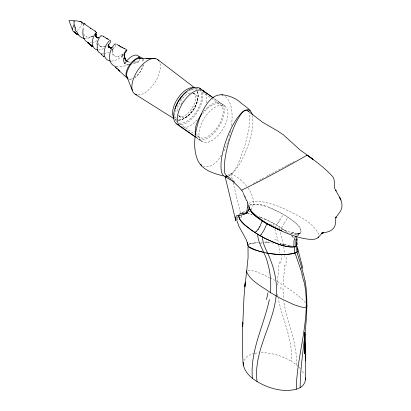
<?xml version="1.0" encoding="UTF-8"?>
<svg xmlns="http://www.w3.org/2000/svg" width="411" height="411" viewBox="0 0 411 411"><rect width="100%" height="100%" fill="white"/><g stroke="black" fill="none" stroke-linecap="round" stroke-linejoin="round"><path stroke-width="0.31" stroke-dasharray="2.06 1.54" d="M298.145 366.365L296.408 364.876A53.589 32.135 2 0 0 291.718 361.552C292.73 339.373 282.506 319.172 278.083 297.929M296.408 364.876C297.543 342.697 286.904 322.491 283.662 300.965M277.076 285.404L279.254 261.951M282.994 288.306L283.369 298.576M284.731 264.92L283.158 285.219C291.065 290.305 299.208 295.458 305.394 302.65M231.578 125.694C232.482 115.753 233.114 103.346 224.961 96.112M230.771 130.842L229.389 136.791M241.468 214.162L241.509 213.967A6.489 3.745 60 0 1 242.942 212.076M116.159 44.655L114.869 47.049L112.45 49.7M228.686 139.175L226.872 144.472L223.918 151.053M112.742 48.883L112.28 50.281L112.758 48.832L112.337 51.812L112.26 50.759L113.056 54.648L112.676 53.892L113.292 54.92L112.789 54.303L114.982 56.338L114.612 56.122L116.524 56.518L118.687 56.333L117.988 56.548L122.519 54.473L121.533 55.197L123.11 53.995M297.656 236.268L299.08 233.792L298.669 234.291C306.683 228.146 291.06 220.075 287.084 216.602C281.15 212.811 274.81 209.646 268.213 207.17M113.04 48.041L113.174 47.702M286.976 232.03L285.126 230.663A115.44 66.649 0 0 0 281.407 228.131L284.058 223.641M244.077 360.406L246.251 357.293L248.655 355.525A16.856 10.111 2 0 1 252.534 353.881L254.435 353.383M177.023 105.699L177.444 104.815M284.268 223.25L287.957 217.167M180.789 104.389L182.998 100.798M279.804 220.383L283.277 214.285L289.776 218.405L295.494 222.885L299.47 227.144L301.119 230.586L301.14 231.475L300.472 232.852L298.525 234.265L297.374 235.755M101.502 36.461L101.209 36.908M279.465 220.948L278.607 222.228M221.58 155.101C217.804 161.02 211.377 168.895 203.424 166.327M179.884 100.438L181.647 97.967M251.203 209.738L252.986 205.551A25.795 14.894 60 0 0 253.279 203.856L253.402 201.441A13.666 7.891 60 0 0 253.15 199.016L251.712 194.403A19.199 11.082 60 0 0 248.131 188.017M248.809 203.702C251.809 199.88 257.61 201.318 261.776 201.683C269.873 203.096 277.656 205.896 285.172 209.168C297.451 215.544 312.694 221.519 318.967 234.681M202.618 113.78L207.668 108.201A17.673 8.924 -54.4 0 1 215.004 103.962C218.698 102.611 222.767 105.344 222.993 109.249A21.567 10.892 -54.4 0 1 222.063 117.726C220.09 123.788 216.499 129.321 211.752 133.58A17.673 8.924 -54.4 0 1 204.416 137.819C201.01 138.99 197.907 136.704 195.389 134.685M296.084 235.359L297.754 233.987L293.773 233.972L288.82 233.047M203.579 111.376L207.37 107.425A19.096 9.751 -54.8 0 1 215.302 102.848C220.666 101.507 226.785 105.966 227.781 111.273A23.314 11.904 -54.8 0 1 226.851 120.49C224.771 127.056 220.918 133.072 215.801 137.69A19.096 9.751 -54.8 0 1 207.868 142.268C203.394 143.778 199.756 139.951 196.412 137.675M182.258 97.176L182.895 96.436M278.201 222.731L277.559 223.399M197.116 119.884L194.311 122.663A19.281 9.849 -54.8 0 1 186.301 127.287L183.748 127.6M277.446 223.512C275.987 227.026 272.55 220.455 274.209 226.297M107.667 45.698L106.87 46.417M122.709 55.726C119.498 58.603 115.47 61.1 111.032 61.126M112.285 49.844L111.951 50.132M249.641 205.207C260.471 201.159 273.639 209.759 283.277 214.285M249.713 205.135L250.278 204.724A4.449 2.569 0 0 1 252.364 204.082L258.005 204.318L265.999 206.389M228.095 176.545C237.861 170.046 240.517 157.007 244.545 146.676C247.468 135.887 250.885 124.502 248.989 113.251M229.328 175.944C238.565 169.234 243.04 157.978 247.227 147.755C250.741 137.438 254.08 126.408 252.498 115.409M93.03 36.05L89.218 37.92L85.318 38.521M97.047 40.668L93.025 42.451M92.007 36.682L92.532 36.373M109.372 51.976L104.754 53.795M227.756 175.24L230.89 173.427L235.765 176.257A32.007 18.48 60 0 1 240.255 179.54M239.156 214.254L242.814 212.143M248.527 211.778L249.569 211.172L248.619 211.562M240.414 217.763L241.457 217.157A11.01 6.355 60 0 1 241.339 215.698M93.076 35.829L90.189 37.098L90.744 36.954L88.427 37.226L86.367 36.898L86.685 37.062L84.496 35.464L83.567 33.635M253.464 183.44L255.072 182.561M256.14 181.97L261.601 178.996M262.115 178.718L265.321 176.977M266.415 176.386L268.059 175.502M268.609 175.204L277.877 170.236M278.411 169.949L286.657 165.576M287.207 165.284L289.334 164.164M103.762 48.549L101.168 49.633L98.63 50.044M289.868 163.881L291.435 163.059M292.483 162.509L294.502 161.451M138.759 61.907L132.034 64.342M299.835 233.335C296.444 234.845 292.581 233.813 289.113 233.124M128.843 64.373C124.893 66.048 120.546 67.579 116.21 66.68M105.745 46.063L103.742 46.803L101.07 46.875L101.887 46.967L100.063 46.186L98.727 44.121L98.969 44.958L98.573 42.148M240.641 213.617L243.805 212.919M298.818 233.761L300.595 233.186L297.261 233.463L298.186 233.489L292.617 232.754L294.327 233.099L288.912 231.789L281.268 229.251L272.472 225.464M242.947 212.081L244.982 211.87M134.156 62.143L135.173 61.84M135.342 61.799L132.671 62.302M250.643 243.605L252.585 243.22A13.578 4.809 -14.9 0 1 253.417 243.086M191.023 89.804L193.072 89.547L194.912 89.906M181.256 124.893L182.551 124.646A19.281 9.849 -54.8 0 0 190.56 120.022C195.728 115.363 199.612 109.29 201.714 102.658A23.54 12.022 -54.8 0 0 202.654 93.354L202.351 92.043M254.959 353.29L258.781 352.766M103.289 46.875L104.713 46.638M247.838 270.443C255.621 270.181 262.721 274.62 269.647 277.641M253.402 243.107L258.55 242.721M254.481 242.988L249.102 244.124A2.63 0.914 -14.8 0 0 248.634 244.365M242.85 213.016L244.016 212.898M91.468 42.749L89.999 42.795M178.513 120.325C191.115 118.055 200.655 103.125 197.357 90.754L197.979 92.896A20.504 10.352 -54.4 0 1 197.09 100.952C195.215 106.716 191.798 111.977 187.293 116.025A16.8 8.482 -54.4 0 1 180.316 120.053L178.102 120.325M138.024 94.982L140.5 94.669A18.762 9.474 -54.4 0 0 148.289 90.173C153.324 85.652 157.141 79.775 159.237 73.343A22.898 11.565 -54.4 0 0 160.223 64.342L159.519 61.927M192.512 93.749C194.922 93.256 197.1 95.265 197.285 97.618A15.125 7.639 -54.4 0 1 196.633 103.562L193.74 109.603L189.404 114.679A12.392 6.257 -54.4 0 1 184.256 117.654C182.016 118.425 179.34 117.176 178.836 114.777M136.709 61.599L136.991 61.593M260.81 242.665L262.254 242.66M103.207 53.949L102.293 53.908M243.898 213.181L241.411 213.396A3.92 2.266 0 0 0 239.541 214.208M102.837 53.944L103.649 53.949M244.093 213.186L241.776 213.33A4.084 2.358 0 0 0 239.505 214.218M261.196 352.659C271.933 352.674 282.573 355.988 291.718 361.552M264.417 242.675L265.136 242.69A110.451 38.398 -14.8 0 1 270.602 242.916L273.187 243.086M128.458 64.743L125.797 64.239M266.595 242.731L270.181 242.891M178.723 119.699L181.724 119.539A15.526 7.84 -54.4 0 0 188.171 115.82C192.338 112.08 195.492 107.214 197.223 101.892A18.947 9.566 -54.4 0 0 198.04 94.448L196.992 91.607M179.401 123.208L182.854 123.028A17.843 9.011 -54.4 0 0 190.262 118.753C195.05 114.453 198.677 108.864 200.671 102.745A21.778 10.999 -54.4 0 0 201.606 94.186L200.398 90.923M280.102 243.795L280.415 243.841M280.266 243.821L280.636 243.877M280.492 243.851L280.862 243.908M280.713 243.887L281.52 244.011M281.216 243.964L280.934 243.918M283.456 244.334L282.681 244.201M283.698 244.375L285.773 244.735A85.632 29.772 -14.8 0 1 291.723 246.117M282.393 244.155L282.105 244.103L284.484 244.504M284.664 244.535L291.538 246.071M247.324 213.494L250.679 214.167M116.524 66.746L117.109 66.865M130.246 62.333L127.081 61.306L127.924 61.891M252.339 214.593L248.835 213.761A20.735 11.97 0 0 0 247.628 213.54M251.167 214.285L252.025 214.506M198.004 88.966L195.898 88.555L193.54 88.848A17.843 9.011 -54.4 0 0 187.426 92.059M128.977 79.328L131.705 79.4A10.907 5.507 -54.4 0 0 132.45 79.169M177.069 120.218L174.495 118.871M260.559 217.357L258.899 216.725L265.131 219.274M176.329 120.022L175.107 119.39M127.081 61.306L129.064 62.169L126.68 61.034M270.166 224.314L271.548 225.007M270.161 277.903L274.759 280.328M193.124 92.994L194.768 94.34L195.605 96.585A14.986 7.568 -54.4 0 1 194.958 102.473L192.091 108.458L187.796 113.487A12.279 6.201 -54.4 0 1 182.695 116.431L180.321 116.554L178.441 115.568M295.848 247.73L295.668 247.633A32.145 11.164 -14.7 0 1 295.863 247.766L295.905 247.761M277.266 281.73L283.158 285.219M276.567 225.105L276.233 224.909L276.896 225.3M276.865 225.285L277.887 225.896M193.483 93.158L195.523 94.396M277.867 225.886L287.294 232.272M280.466 227.514L279.187 226.697L279.516 229.158M281.093 227.925L281.407 228.131M179.545 123.809L194.86 134.325M196.217 137.495L202.078 141.6L200.476 140.007L199.145 136.483A23.314 11.904 -54.8 0 1 200.075 127.271C202.155 120.7 206.003 114.684 211.12 110.071A19.096 9.751 -54.8 0 1 219.053 105.488L222.762 105.308L224.848 106.156L214.146 98.491M199.489 89.881L210.956 97.952M211.475 98.316L220.332 104.553M213.787 98.28C217.321 101.394 223.425 103.202 224.031 108.632A23.314 11.904 -54.8 0 1 223.101 117.844C221.02 124.415 217.167 130.431 212.05 135.044A19.096 9.751 -54.8 0 1 204.118 139.627C201.092 140.577 197.383 139.406 196.134 136.318M178.641 115.753L180.023 116.842L179.227 116.2M287.654 232.549L288.013 232.826M100.063 46.186L100.957 46.895L100.382 46.438M179.756 116.626L180.414 117.166M195.446 88.432L196.201 89.048M199.088 137.223L197.624 135.758L196.689 133.714M195.59 88.529L196.592 89.49M240.245 179.592L244.093 183.306A42.836 24.732 60 0 1 245.388 184.667L246.883 186.383M298.951 367.146L300.477 368.734M292.087 236.356L293.526 237.83M142.021 59.271L143.172 61.768A13.311 6.725 -54.4 0 1 143.254 62.549M176.345 118.45L175.286 116.894L174.706 114.895M176.668 121.774L175.456 119.986L174.783 117.69A21.778 10.999 -54.4 0 1 175.559 109.675M294.826 239.356L295.072 239.675M302.465 371.195L304.361 374.549M205.654 93.492L206.404 95.994A23.54 12.022 -54.8 0 1 205.942 103.536M280.292 232.513L283.446 244.612M274.872 229.184L278.483 242.577M230.89 173.427L232.379 179.586M233.124 182.669L240.718 214.08M240.867 214.696L241.457 217.157M277.785 296.151L277.466 293.778M283.754 246.615L284.556 253.721M278.869 245.013L279.465 252.94M284.664 255.313L284.725 256.582M280.944 289.164A112.927 71.899 -43.4 0 1 280.99 286.051M299.85 233.345A4.449 2.569 0 0 1 297.749 233.977M295.016 239.69A23.884 13.789 0 0 1 295.268 240.003M291.373 235.703A68.051 39.286 0 0 1 293.788 238.103M265.193 219.227A117.33 67.784 0 0 1 273.829 223.507M248.604 244.375A2.384 0.832 -14.7 0 1 249.544 243.929M249.559 243.944A3.899 1.356 -15 0 1 250.643 243.615M254.599 242.834A29.998 10.126 -14.4 0 1 258.206 242.608M259.665 243.415A71.504 24.86 -14.8 0 1 261.545 243.389M265.244 241.966A97.767 33.224 -14.3 0 1 267.561 242.043M274.605 239.793A127.076 46.535 -16 0 1 277.245 240.065M279.716 219.438A50.712 15.012 -83.6 0 1 279.382 220.019M278.566 222.089A22.8 9.345 82.5 0 1 278.165 222.608M260.589 217.332A112.48 64.938 0 0 1 276.187 224.935M294.97 239.541A36.425 21.028 0 0 1 295.345 240.05M281.278 254.121A80.659 42.492 68.9 0 1 280.831 263.281M286.102 257.481A83.007 42.138 69.1 0 1 285.953 265.938M143.311 59.076A12.659 6.319 -54.1 0 1 143.973 61.691M143.629 64.64A12.659 6.319 -54.1 0 1 135.008 77.134M132.486 78.568A12.659 6.319 -54.1 0 1 128.895 79.123M135.224 62.626A12.047 8.662 -63.4 0 1 136.673 62.169M136.971 61.486A7.172 5.569 76.2 0 1 138.779 61.64M139.231 59.071A11.96 5.697 -52.2 0 1 138.728 61.922M81.44 23.083A6.257 3.129 -54 0 1 77.509 30.301M190.052 92.912A12.279 6.201 -54.4 0 0 184.955 95.855L180.655 100.885L177.793 106.87A14.986 7.568 -54.4 0 0 177.146 112.758M134.674 77.998A10.907 5.507 -54.4 0 0 136.236 76.785L140.053 72.315L142.596 67.003A13.311 6.725 -54.4 0 0 143.074 65.077M299.455 233.53L299.146 233.751L299.48 233.53"/><path stroke-width="0.62" d="M124.466 55.778L124.97 58.814L126.182 60.658L124.97 58.814L124.471 57.047L124.8 58.275L125.242 59.436L124.466 55.778L124.502 57.247L124.492 55.192M305.168 333.773L304.803 353.907L304.787 332.247L305.193 352.304L304.762 342.507M116.236 44.208C114.715 42.59 112.522 47.137 111.766 48.354C108.663 53.995 107.959 63.833 115.301 66.428M83.52 25.513L83.12 23.319M296.937 239.438L296.901 242.516M124.548 54.288C124.266 56.656 124.62 59.446 126.696 60.936M244.766 287.012L245.331 282.11L243.939 297.929L242.69 326.653L242.809 322.548C242.269 334.975 241.966 347.449 242.942 359.861C242.418 367.29 246.651 373.902 252.369 378.238A53.589 32.135 2 0 0 257.06 381.562C268.63 388.41 282.886 392.592 296.244 389.232C296.84 353.244 311.79 317.554 304.053 281.468M305.388 379.923L305.738 369.53L305.286 354.215M296.239 389.232A16.856 10.111 2 0 0 300.122 387.588C300.451 351.893 310.968 316.162 305.065 280.502M123.444 57.956L123.778 61.619L125.16 63.9M236.875 219.022L237.219 216.993M259.958 235.606L262.424 236.977C262.665 245.31 267.967 252.482 270.638 260.266C273.428 267.386 275.324 274.867 276.115 282.475C279.845 317.035 252.673 346.74 257.06 381.562M306.919 305.399L306.858 306.539A2.235 1.331 1.7 0 1 306.313 307.125L303.945 307.474L301.32 307.079L293.685 304.602L281.35 298.833L270.402 292.581C271.337 282.588 270.392 272.416 267.571 262.778C265.352 252.857 258.087 244.262 257.584 234.183L250.926 229.785L245.67 225.68M243.502 362.235L243.466 365.281M244.843 286.318L246.698 271.255A2.235 1.331 1.7 0 1 246.924 270.931M296.901 240.168L297.061 238.776M247.53 207.175L247.653 204.755A13.666 7.891 60 0 0 247.401 202.335M83.207 28.385C82.508 33.209 82.426 39.898 87.63 42.282M246.574 272.01L248.085 257.594L248.008 246.744M96.955 44.398C96.215 43.689 101.106 33.029 101.774 35.952M73.959 21.639L74.124 24.943A6.257 3.129 -54 0 0 74.191 31.698M269.375 299.547C263.805 325.815 249.98 350.722 252.369 378.238M95.999 33.805L95.578 35.67L95.969 33.887L95.676 35.711L95.917 34.01L95.758 35.783L95.835 34.18L95.82 35.885L95.737 34.396L96.374 37.314L95.886 36.173L96.539 37.339L95.897 36.363L96.688 37.38L97.808 37.961L95.897 36.584L96.816 37.447L98.044 37.853L96.924 37.535L98.25 37.766L97.022 37.648L98.429 37.704L97.104 37.781L98.583 37.658M123.793 55.495C124.081 50.764 130.4 45.96 124.24 54.19M235.765 217.285L235.595 218.554A11.01 6.355 60 0 0 235.719 220.476M248.737 208.541L248.126 210.591L248.372 210.006L246.898 212.574M73.97 21.583L73.99 21.526A3.345 1.68 13.3 0 1 74.201 21.177L75.727 20.791L79.842 21.434M248.953 206.98C250.535 213.468 257.178 217.121 262.156 220.892L259.86 226.677M238.837 215.2L238.827 217.126L239.998 219.582A35.665 20.586 0 0 0 240.718 220.594L240.815 220.728M262.156 220.892L266.837 223.774L266.2 225.31M266.03 225.711L263.872 230.401L262.079 233.212M296.968 236.541L295.848 240.892L295.889 246.138A4.192 2.42 0 0 1 293.88 246.888L292.462 247.032A9.242 5.333 0 0 1 291.589 247.042L290.423 246.99A22.461 12.967 0 0 1 285.383 246.153L282.172 245.336A59.847 34.56 0 0 1 277.096 243.661L270.423 240.928A115.589 66.746 0 0 1 262.424 236.977M297.908 251.044C298.458 249.251 297.883 251.809 296.973 251.989A4.095 1.423 -14.8 0 1 296.095 252.503A4.557 1.582 -14.8 0 1 295.006 252.95L294.887 252.991M296.896 243.148L296.958 244.591L296.403 245.696A4.208 2.43 0 0 1 295.581 246.328A3.992 2.307 0 0 1 294.446 246.77C284.391 247.766 274.831 242.778 265.907 238.786A123.521 71.314 0 0 1 260.348 235.832L260.836 234.933M248.049 244.92C247.427 246.569 249.718 247.458 250.828 248.146M259.284 227.715L258.319 229.158M295.596 236.037L293.999 240.671L293.875 246.852M124.739 63.571L125.144 62.945A11.96 5.697 -52.2 0 1 134.14 55.331A11.96 5.697 -52.2 0 1 139.226 58.562M297.857 251.136L296.973 251.989L297.4 253.618M201.637 113.929L198.575 119.036L196.324 124.625A23.314 11.904 -54.8 0 0 195.395 133.842L195.59 134.705M261.108 234.511L261.745 233.643M248.511 204.688C248.927 210.489 254.558 214.141 258.55 217.66C265.871 223.199 273.973 227.627 282.336 231.367C290.685 234.969 299.357 238.118 308.425 239.217C311.826 239.361 316.449 240.034 318.7 236.839M318.104 237.65L322.306 232.914L321.397 233.592L322.419 232.939L321.197 233.494L323.467 232.693L321.859 233.145C325.959 232.333 330.876 231.747 333.64 228.203C336.388 225.079 334.944 220.568 336.07 216.905L335.679 217.902C338.14 213.972 342.281 210.386 342.003 205.31C341.988 199.648 337.97 195.071 335.689 190.17L336.095 190.971C332.694 186.846 335.679 181.369 333.162 177.162C325.584 168.695 316.367 161.636 307.048 155.153L306.632 155.317M108.242 45.118C111.217 43.021 111.72 37.458 107.754 42.569C103.567 47.856 101.579 59.518 110.282 61.08M95.583 33.938C98.763 29.684 94.386 33.938 94.196 35.438C91.71 40.098 90.882 48.704 97.541 49.983M257.738 229.831L256.161 231.383M246.646 212.754L247.288 212.076M241.812 190.057C262.768 179.905 285.974 167.287 307.125 155.168L313.023 159.324L299.598 149.542L283.328 134.767L277.656 130.986L262.47 122.201L247.771 110.765C243.307 108.607 239.896 115.321 237.286 117.988C231.485 126.269 227.494 135.687 224.524 145.314C222.243 153.354 220.301 161.77 221.236 170.169C221.354 173.622 224.041 178.4 228.095 176.545M295.889 246.138L296.968 244.535L296.593 242.218M300.122 387.588C303.601 385.744 306.01 381.819 305.306 377.827M235.775 217.291A6.489 3.745 60 0 1 237.198 215.395C241.627 215.57 246.924 214.439 247.242 208.865A25.795 14.894 60 0 0 247.53 207.175M237.281 219.572L235.714 220.476L225.146 176.745L226.713 175.841M243.826 214.491L247.479 212.379M294.451 246.77L294.733 251.583A12.613 11.559 2.4 0 0 294.949 252.637L295.011 252.95L294.512 253.114M294.764 253.037L292.586 253.618M294.384 253.155L293.886 253.299M293.618 253.371L292.195 253.7M292.457 253.644L286.97 254.394A33.445 11.58 -14.8 0 1 282.891 254.512M292.067 253.726L291.938 253.751A15.967 5.549 -14.8 0 1 288.722 254.229L287.947 254.311A27.208 9.458 -14.8 0 1 286.215 254.445L285.183 254.501A35.716 12.417 -14.8 0 1 282.619 254.563L282.562 254.563M111.638 47.661L110.066 47.938L111.463 47.702L109.953 47.799L111.263 47.763L109.829 47.681L111.037 47.846L109.701 47.578L108.663 46.828L110.785 47.948L109.552 47.496L108.648 46.577L109.393 47.435L108.627 46.351L109.213 47.388L108.401 44.558L109.023 47.357L108.561 45.981M130.873 64.558L129.753 64.697M282.439 254.563L281.956 254.563M140.089 58.352L155.142 58.501L146.141 58.408L153.519 58.434M281.931 254.563L277.898 254.419A88.709 30.84 -14.8 0 1 269.873 253.556L268.203 253.31M280.877 254.548L280.03 254.522M74.427 20.75L68.991 20.55L72.249 29.381M252.308 114.438C250.299 108.391 243.497 105.73 239.248 101.414C234.917 98.034 229.687 95.943 224.283 95.064C211.321 92.449 204.092 107.317 199.957 117.109C195.066 130.837 191.968 146.835 197.932 160.722C202.767 170.421 213.473 173.37 223.081 175.867M82.077 22.271L80.289 21.49M275.771 254.26L269.755 253.551M193.627 87.697L190.38 87.867A16.8 8.482 -54.4 0 0 183.404 91.894C178.898 95.943 175.482 101.204 173.606 106.968A20.504 10.352 -54.4 0 0 172.723 115.023L173.858 118.096M245.968 213.314L246.6 213.391M84.276 38.434L84.532 38.464M269.364 253.495L267.818 253.243M268.106 253.289L266.647 253.012M267.725 253.227L267.438 253.171M84.034 38.393C80.412 37.858 77.946 34.724 76.698 31.508M266.862 253.058L264.607 252.56M263.949 252.4L262.393 252.046M250.207 110.528C246.451 107.852 242.285 111.992 240.353 115.044C235.308 122.622 232.123 131.253 229.379 139.879C226.836 148.386 224.791 157.125 224.355 166.023C224.586 169.363 223.62 175.096 227.622 176.458M263.364 252.267L260.353 251.532M264.16 252.452L263.79 252.364M261.663 251.866L257.61 250.756M88.375 42.538L88.632 42.6M259.685 251.352L252.662 248.999M101.265 53.718L98.856 52.372L97.397 50.142M140.968 58.578L138.24 58.506A10.907 5.507 -54.4 0 0 133.709 61.121L129.891 65.59L127.348 70.908A13.311 6.725 -54.4 0 0 126.773 76.138L127.924 78.635M136.873 94.859C134.089 94.386 132.357 91.699 132.013 89.059A22.898 11.565 -54.4 0 1 133.005 80.058C135.096 73.626 138.913 67.743 143.948 63.227A18.762 9.474 -54.4 0 1 151.741 58.727C154.295 57.987 157.434 58.542 158.949 60.91M221.77 94.777L222.86 95.095M178.806 124.826C175.923 124.317 174.12 121.548 173.74 118.805A23.54 12.022 -54.8 0 1 174.68 109.501C176.776 102.868 180.665 96.796 185.834 92.136A19.281 9.849 -54.8 0 1 193.843 87.512L197.588 87.332L199.689 88.185L213.263 97.905M257.224 250.638L256.767 250.489A109.629 38.115 -14.8 0 1 253.13 249.194L249.878 247.622M122.684 47.738L122.242 47.578L126.079 49.33M124.014 48.385L124.286 48.483M281.895 230.89L279.65 230.021L281.216 230.628M279.084 229.785L270.834 225.963L263.61 221.827M279.136 229.816L266.837 223.774M120.803 46.772L121.194 47.054L117.233 44.552M95.409 31.267L95.09 31.123L95.691 31.477M102.58 35.865L103.891 36.79L103.629 36.522M108.992 39.641L106.793 38.511L107.143 38.696M120.957 46.885L122.499 47.671M90.805 28.344L90.502 28.169L95.188 31.169M225.146 176.745L230.016 179.576M213.124 97.761L202.443 90.302L200.147 89.845L197.593 90.158A19.281 9.849 -54.8 0 0 189.584 94.777C184.416 99.441 180.532 105.514 178.431 112.146A23.54 12.022 -54.8 0 0 177.49 121.451L178.24 123.947L179.576 125.9L195.384 136.966M180.455 126.614L181.451 127.143M139.159 56.261L140.115 56.775M108.021 39.163L107.852 39.066M106.942 38.593L103.685 36.579M260.348 235.832L259.66 235.431M226.851 176.283L229.898 178.138M259.68 235.446L259.022 235.056M259.058 235.077L257.07 233.864M258.76 234.897L257.584 234.183M270.402 292.581C262.079 286.503 250.941 281.52 246.574 271.748M134.993 94.14L174.023 118.707M256.752 233.664L256.115 233.263M263.317 221.642C257.933 217.614 250.278 213.756 248.974 206.584M255.873 233.104L255.169 232.652A119.072 68.745 0 0 1 251.316 230.062L244.905 225.007L240.856 220.779M88.463 43.227L89.233 43.73L88.19 43.021L89.711 44.09L87.959 42.765L92.321 46.258L90.322 44.511L91.966 46.114M92.788 46.643L90.754 44.917L92.439 46.515L91.042 45.015L91.884 46.109M88.026 42.883L88.781 43.381L87.749 42.677M78.208 34.956L73.965 31.858L77.222 34.247L75.824 33.25L76.05 33.43M176.699 123.973L195.687 137.13M76.323 33.574L74.201 32.063M77.931 34.837L76.734 33.938L76.965 34.113M249.21 247.186L248.177 246.215L247.895 245.305A4.608 1.598 -14.8 0 1 248.028 244.92M84.229 23.792L90.528 28.184M230.36 178.492L231.362 179.263M157.839 59.682L194.567 87.749M115.342 67.116L115.933 67.584L114.988 66.798M82.349 22.477L82.971 23.098M203.44 90.826L205.058 92.439M199.689 88.185L200.568 88.899M101.101 54.113L103.834 56.59M200.419 164.246L201.385 165.063M118.959 45.688L119.313 45.991L119.067 45.78M115.542 67.281L125.725 76.867M234.496 182.905L238.344 186.625A42.836 24.732 60 0 1 239.639 187.986L241.134 189.702A19.199 11.082 60 0 1 243.122 192.405M232.343 180.064L234.27 181.785M92.65 46.787L91.499 45.518L92.151 46.32M104.132 56.862L103.598 56.338L103.88 56.626M242.094 222.238L240.574 220.404A32.217 18.603 0 0 1 239.685 219.084L238.693 215.852A5.6 3.231 0 0 1 238.868 215.128M200.486 164.323L201.791 165.936M247.771 110.765L248.372 111.587M245.079 196.997L243.204 193.386M74.124 24.943L75.008 26.941M244.843 196.571L246.615 200.774M132.321 90.405L126.994 77.057M75.182 27.414L75.788 29.109M300.518 268.912L295.011 252.95M247.71 244.155L247.365 242.536L247.833 244.545L246.148 239.449L238.914 226.297L237.034 220.866M301.885 268.023L297.451 253.818M247.052 200.82L247.181 201.328M302.856 268.316L298.335 251.126M247.365 242.536L247.458 242.947M296.973 251.989L296.403 245.696M247.299 201.832L247.401 202.33M297.77 248.629L297.369 246.518M304.746 341.921L305.543 360.832L305.409 355.756M267.957 292.755A101.907 74.961 -24.3 0 1 266.436 299.552M296.562 242.125A23.884 13.789 0 0 1 296.958 243.142M246.097 213.324A20.735 11.97 0 0 1 246.713 213.401M245.47 225.757A66.577 38.454 -0.1 0 1 241.899 222.3M253.197 248.773A73.42 25.004 -13.7 0 1 251.306 247.956M250.212 247.489A41.568 14.334 -14.3 0 1 249.534 247.088M279.706 254.758A65.868 22.708 -14.6 0 1 275.447 254.466M260.959 235.061A18.397 12.571 63.1 0 1 261.221 234.63M259.567 226.569A47.743 30.912 12.3 0 1 258.94 227.581M258.324 229.158A19.939 13.378 32.9 0 1 257.748 229.836M255.899 231.835A17.812 12.145 62.1 0 1 256.217 231.46M255.236 232.708A13.625 9.438 56.7 0 1 255.822 231.85M301.664 268.003A81.676 46.094 58.4 0 1 303.318 273.654A81.82 46.464 58.3 0 1 304.839 280.43M300.477 268.907A81.943 47.738 56.5 0 1 302.301 274.615M301.91 274.553A81.034 47.666 56.3 0 1 303.642 281.355M142.936 58.547A12.659 6.319 -54.1 0 0 134.227 59.965A12.885 6.432 -54.1 0 0 131.982 62.015A12.587 6.283 -54.1 0 0 128.725 66.274A12.587 6.283 -54.1 0 0 126.588 70.892A12.885 6.432 -54.1 0 0 125.972 73.97A12.659 6.319 -54.1 0 0 128.047 78.845M80.232 21.408A7.29 2.291 12.8 0 1 79.801 21.351M80.967 21.562A6.257 3.129 -54 0 1 81.234 22.019M121.887 57.165A16.61 12.248 55.2 0 1 122.637 54.648M76.23 31.775A12.392 5.364 68.7 0 1 75.814 30.738M75.454 30.517A13.024 3.319 68.8 0 1 74.869 28.852M74.884 27.147A13.835 4.382 75.2 0 1 75.054 27.604M81.512 22.292A14.087 3.894 7.8 0 1 81.82 22.487M82.888 23.144A13.928 5.872 -24.7 0 1 83.068 23.345M84.07 23.771A10.994 2.517 -69.3 0 1 85.067 24.002M97.258 47.573A9.042 5.004 -77.8 0 1 97.433 44.414M97.551 50.003A9.176 6.201 -73.6 0 1 97.068 47.707M230.016 179.592A32.007 18.48 60 0 1 234.506 182.859M186.435 92.054A15.526 7.84 -54.4 0 0 184.58 93.523C180.414 97.263 177.254 102.128 175.523 107.451A18.947 9.566 -54.4 0 0 175.127 108.858M90.769 44.85L88.73 43.299L90.769 44.85M101.676 54.586L101.383 54.36L101.676 54.586M119.812 71.036L118.25 69.695L119.812 71.036M117.048 68.58L116.642 68.216L117.073 68.611M297.441 248.886L297.405 248.85A27.049 9.407 -14.8 0 0 297.343 248.794A32.145 11.164 -14.7 0 1 297.466 248.902L298.088 250.011A16.25 5.651 -14.8 0 0 297.621 249.097L297.472 248.922M340.847 199.926L339.522 197.157L340.847 199.926"/></g></svg>
